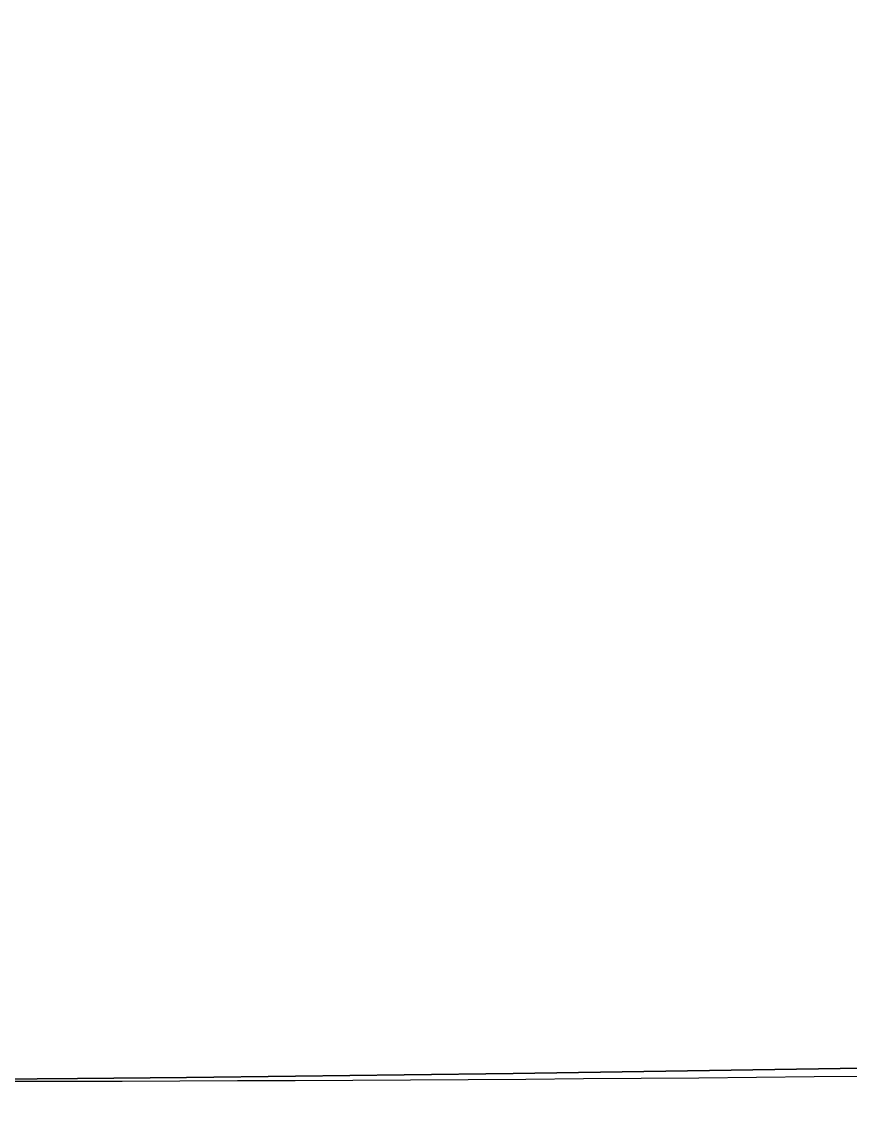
# Model space of a CAD drawing. Header units: millimetres. Extents: x 0 to 3661, y -1188 to 730.
# Drawn here: x 1889.80673 to 1889.81319, y 251.21828 to 251.2267 of the extents above; entities that cross this region are included whole.
import ezdxf

# ---------------------------------------------------------------- set-up
doc = ezdxf.new("R2010")
doc.units = ezdxf.units.MM
doc.layers.add('Blocks', color=7, linetype='Continuous')
doc.layers.add('Blocks$Inner', color=7, linetype='Continuous', lineweight=25, true_color=0x007f00)
doc.layers.add('Blocks$Outline', color=7, linetype='Continuous', lineweight=35, true_color=0xff3f3f)

# ---------------------------------------------------------------- blocks, each defined once
blk = doc.blocks.new('AA10 Dining Table Front')
at = {"layer": 'Blocks$Inner'}
for points, knots in [([(1889.8012366, 251.2184625), (1889.8394984, 251.2182751), (1889.9126189, 251.2231434), (1890.0435807, 251.2524516), (1890.1851876, 251.3335784), (1890.2864324, 251.5090441), (1890.3008643, 251.6453953), (1890.3012366, 251.7185201)], [-0.8083517, -0.8083517, -0.8083517, -0.8083517, -0.6932099, -0.5901337, -0.4052983, -0.2191718, 0, 0, 0, 0]), ([(1890.3012366, 251.7185201), (1890.3013714, 251.6799897), (1890.2964358, 251.6063175), (1890.2667626, 251.4744767), (1890.1844753, 251.3328895), (1890.0089211, 251.2329954), (1889.8735456, 251.2187567), (1889.8012366, 251.2184331)], [-1144.0177852, -1144.0177852, -1144.0177852, -1144.0177852, -1143.9025305, -1143.7978349, -1143.6120798, -1143.4267789, -1143.2094291, -1143.2094291, -1143.2094291, -1143.2094291])]:
    blk.add_open_spline(points, degree=3, knots=knots, dxfattribs=at)
at = {"layer": 'Blocks$Outline'}
blk.add_open_spline([(1890.3012456, 251.68965), (1890.2998949, 251.6608168), (1890.2943384, 251.5969987), (1890.2667626, 251.4744767), (1890.1844753, 251.3328895), (1890.0089211, 251.2329954), (1889.8735457, 251.2187567), (1889.8012368, 251.2184331)], degree=3, knots=[0.0286763, 0.0286763, 0.0286763, 0.0286763, 0.1152546, 0.2199502, 0.4057053, 0.5910062, 0.8083558, 0.8083558, 0.8083558, 0.8083558], dxfattribs=at)

msp = doc.modelspace()

# ---------------------------------------------------------------- block references
at = {"layer": 'Blocks'}
msp.add_blockref('AA10 Dining Table Front', (0, 0), dxfattribs=at)

doc.saveas('drawing.dxf')
